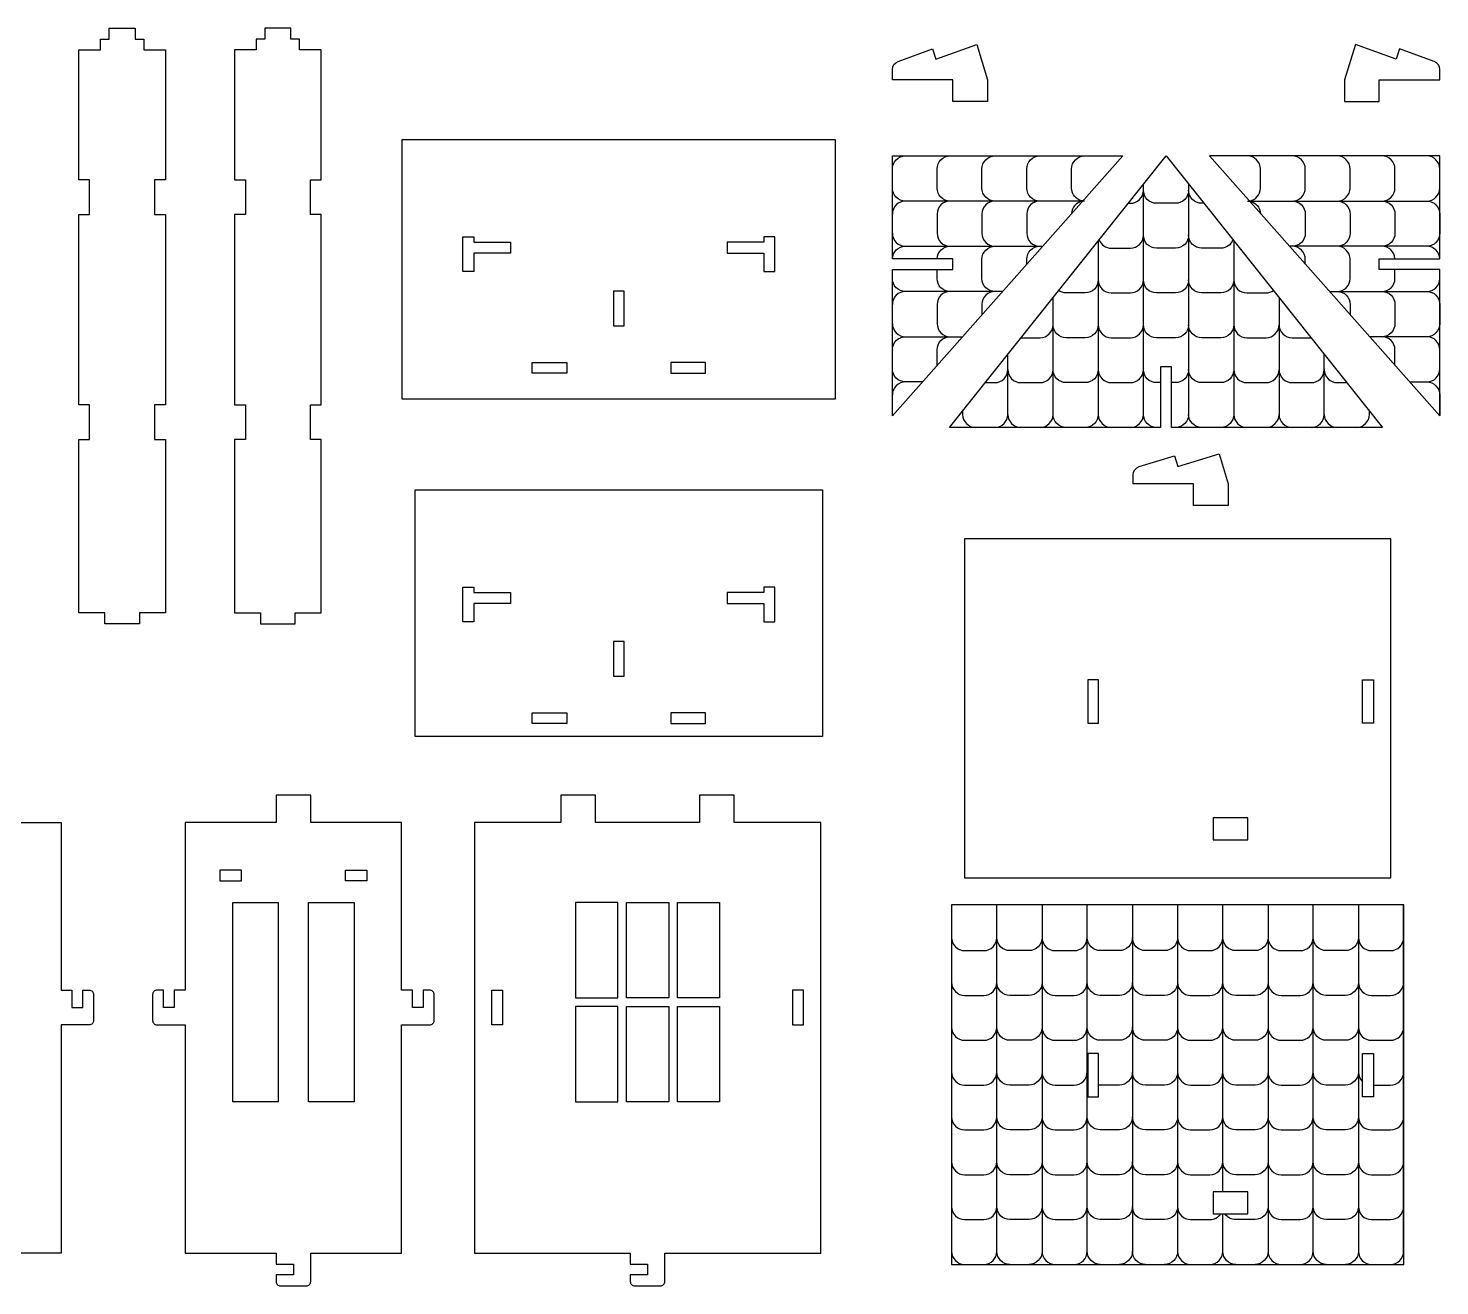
# Model space of a CAD drawing. Extents: x -1687 to 2955, y 205 to 4115.
# Drawn here: x 1379 to 2943, y 205 to 1599 of the extents above; entities that cross this region are included whole.
import ezdxf

# ---------------------------------------------------------------- set-up
doc = ezdxf.new("R2010")
doc.units = 0
doc.header["$MEASUREMENT"] = 0
doc.layers.add('LAYER1', color=18, linetype='CONTINUOUS')

msp = doc.modelspace()

# ---------------------------------------------------------------- linework, layer by layer
at = {"layer": 'LAYER1'}
for points in [[(1530.9, 1431), (1518.9, 1431), (1518.9, 1392.6), (1530.9, 1392.6), (1530.9, 1181.4), (1518.9, 1181.4), (1518.9, 1143), (1530.9, 1143), (1530.9, 951), (1502.1, 951), (1502.1, 939), (1463.7, 939), (1463.7, 951), (1434.9, 951), (1434.9, 1143), (1446.9, 1143), (1446.9, 1181.4), (1434.9, 1181.4), (1434.9, 1392.6), (1446.9, 1392.6), (1446.9, 1431), (1434.9, 1431), (1434.9, 1575), (1458.9, 1575), (1458.9, 1587), (1468.5, 1587), (1468.5, 1599), (1497.3, 1599), (1497.3, 1587), (1506.9, 1587), (1506.9, 1575), (1530.9, 1575)], [(1607.7, 1431), (1619.7, 1431), (1619.7, 1392.6), (1607.7, 1392.6), (1607.7, 1181.4), (1619.7, 1181.4), (1619.7, 1143), (1607.7, 1143), (1607.7, 951), (1636.5, 951), (1636.5, 939), (1674.9, 939), (1674.9, 951), (1703.7, 951), (1703.7, 1143), (1691.7, 1143), (1691.7, 1181.4), (1703.7, 1181.4), (1703.7, 1392.6), (1691.7, 1392.6), (1691.7, 1431), (1703.7, 1431), (1703.7, 1575), (1679.7, 1575), (1679.7, 1587), (1670.1, 1587), (1670.1, 1599), (1641.3, 1599), (1641.3, 1587), (1631.7, 1587), (1631.7, 1575), (1607.7, 1575)], [(1793.5, 1475.7), (2273.5, 1475.7), (2273.5, 1187.7), (1793.5, 1187.7)], [(2336.7, 1331.4), (2403.9, 1331.4), (2403.9, 1343.4), (2336.7, 1343.4), (2336.7, 1457.4), (2592.1, 1457.4), (2336.7, 1169.4)], [(2400.1, 1156.5), (2640.1, 1457.4), (2880.1, 1156.5), (2646.1, 1156.5), (2646.1, 1223.7), (2634.1, 1223.7), (2634.1, 1156.5)], [(2943.5, 1331.4), (2876.3, 1331.4), (2876.3, 1343.4), (2943.5, 1343.4), (2943.5, 1457.4), (2688.1, 1457.4), (2943.5, 1169.4)], [(1872.7, 1361.7), (1913.4, 1361.7), (1913.4, 1349.7), (1872.7, 1349.7), (1872.7, 1329.3), (1860.7, 1329.3), (1860.7, 1367.7), (1872.7, 1367.7)], [(2194.3, 1361.7), (2153.7, 1361.7), (2153.7, 1349.7), (2194.3, 1349.7), (2194.3, 1329.3), (2206.3, 1329.3), (2206.3, 1367.7), (2194.3, 1367.7)], [(2039.5, 1307.5), (2027.5, 1307.5), (2027.5, 1269.1), (2039.5, 1269.1)], [(1937.5, 1216.5), (1937.5, 1228.5), (1975.9, 1228.5), (1975.9, 1216.5)], [(2129.5, 1216.5), (2129.5, 1228.5), (2091.1, 1228.5), (2091.1, 1216.5)], [(1807.9, 1087.5), (2259.1, 1087.5), (2259.1, 813.9), (1807.9, 813.9)], [(2889.2, 1032.9), (2416.8, 1032.9), (2416.8, 657.5), (2889.2, 657.5)], [(1872.7, 973.5), (1913.4, 973.5), (1913.4, 961.5), (1872.7, 961.5), (1872.7, 941.1), (1860.7, 941.1), (1860.7, 979.5), (1872.7, 979.5)], [(2194.3, 973.5), (2153.7, 973.5), (2153.7, 961.5), (2194.3, 961.5), (2194.3, 941.1), (2206.3, 941.1), (2206.3, 979.5), (2194.3, 979.5)], [(2039.5, 919.3), (2027.5, 919.3), (2027.5, 880.9), (2039.5, 880.9)], [(2565.2, 876.7), (2553.2, 876.7), (2553.2, 828.7), (2565.2, 828.7)], [(2858, 876.7), (2870, 876.7), (2870, 828.7), (2858, 828.7)], [(1937.5, 828.3), (1937.5, 840.3), (1975.9, 840.3), (1975.9, 828.3)], [(2129.5, 828.3), (2129.5, 840.3), (2091.1, 840.3), (2091.1, 828.3)], [(2692.4, 699.3), (2730.8, 699.3), (2730.8, 723.7), (2692.4, 723.7)], [(1591.2, 654), (1615.2, 654), (1615.2, 666), (1591.2, 666)], [(1754.4, 654), (1730.4, 654), (1730.4, 666), (1754.4, 666)], [(1656, 409.2), (1605.6, 409.2), (1605.6, 630), (1656, 630)], [(1740, 409.2), (1689.6, 409.2), (1689.6, 630), (1740, 630)], [(2032.4, 630), (1985.6, 630), (1985.6, 524.4), (2032.4, 524.4)], [(2088.8, 524.4), (2042, 524.4), (2042, 630), (2088.8, 630)], [(2098.4, 630), (2145.2, 630), (2145.2, 524.4), (2098.4, 524.4)], [(2402.4, 228.9), (2903.6, 228.9), (2903.6, 627.3), (2402.4, 627.3)], [(1892.6, 532.8), (1904.6, 532.8), (1904.6, 494.4), (1892.6, 494.4)], [(2238.2, 532.8), (2226.2, 532.8), (2226.2, 494.4), (2238.2, 494.4)], [(2032.4, 514.8), (1985.6, 514.8), (1985.6, 409.2), (2032.4, 409.2)], [(2088.8, 409.2), (2042, 409.2), (2042, 514.8), (2088.8, 514.8)], [(2098.4, 514.8), (2145.2, 514.8), (2145.2, 409.2), (2098.4, 409.2)], [(2565.2, 462.5), (2553.2, 462.5), (2553.2, 414.5), (2565.2, 414.5)], [(2858, 462.5), (2870, 462.5), (2870, 414.5), (2858, 414.5)], [(2692.4, 285.1), (2730.8, 285.1), (2730.8, 309.5), (2692.4, 309.5)]]:
    msp.add_lwpolyline(points, close=True, dxfattribs=at)
for points in [[(2336.7, 1541.8), (2336.7, 1553.1, -0.315299), (2343, 1562.1), (2381.3, 1576.1), (2384.8, 1564.6), (2430.2, 1581.1), (2442.1, 1541.8), (2442.1, 1517.8), (2403.7, 1517.8), (2403.7, 1541.8)], [(2943.5, 1541.8), (2943.5, 1553.1, 0.315299), (2937.1, 1562.1), (2898.8, 1576.1), (2895.3, 1564.6), (2849.9, 1581.1), (2838, 1541.8), (2838, 1517.8), (2876.4, 1517.8), (2876.4, 1541.8)], [(2603.5, 1094.1), (2603.5, 1103.9, -0.330467), (2610.4, 1113.1), (2649.5, 1124.9), (2653, 1113.4), (2698.9, 1127.4), (2709, 1094.1), (2709, 1070.1), (2670.6, 1070.1), (2670.6, 1094.1)], [(1692, 718.8), (1692, 748.8), (1653.6, 748.8), (1653.6, 718.8), (1552.8, 718.8), (1552.8, 532.8), (1540.8, 532.8), (1540.8, 513.6), (1528.8, 513.6), (1528.8, 532.8), (1521.6, 532.8, 0.414214), (1516.8, 528), (1516.8, 499.2, 0.414214), (1521.6, 494.4), (1552.8, 494.4), (1552.8, 241.2), (1653.6, 241.2), (1653.6, 229.2), (1672.8, 229.2), (1672.8, 217.2), (1653.6, 217.2), (1653.6, 210, 0.414214), (1658.4, 205.2), (1687.2, 205.2, 0.414214), (1692, 210), (1692, 241.2), (1792.8, 241.2), (1792.8, 494.4), (1824, 494.4, 0.414214), (1828.8, 499.2), (1828.8, 528, 0.414214), (1824, 532.8), (1816.8, 532.8), (1816.8, 513.6), (1804.8, 513.6), (1804.8, 532.8), (1792.8, 532.8), (1792.8, 718.8)], [(2123, 718.8), (2007.8, 718.8), (2007.8, 748.8), (1969.4, 748.8), (1969.4, 718.8), (1873.4, 718.8), (1873.4, 241.2), (2046.2, 241.2), (2046.2, 229.2), (2065.4, 229.2), (2065.4, 217.2), (2046.2, 217.2), (2046.2, 210, 0.414214), (2051, 205.2), (2079.8, 205.2, 0.414214), (2084.6, 210), (2084.6, 241.2), (2257.4, 241.2), (2257.4, 718.8), (2161.4, 718.8), (2161.4, 748.8), (2123, 748.8)]]:
    msp.add_lwpolyline(points, format="xyb", close=True, dxfattribs=at)
for points in [[(2336.7, 1443, -0.414214), (2351.1, 1457.4)], [(2400.7, 1407.4, -0.414214), (2386.3, 1421.8), (2386.3, 1443, -0.414214), (2400.7, 1457.4)], [(2450.4, 1407.4, -0.414214), (2436, 1421.8), (2436, 1443, -0.414214), (2450.4, 1457.4)], [(2500.1, 1407.4, -0.414214), (2485.7, 1421.8), (2485.7, 1443, -0.414214), (2500.1, 1457.4)], [(2547.8, 1407.5, -0.373636), (2535.4, 1421.8), (2535.4, 1443, -0.414214), (2549.8, 1457.4)], [(2732.4, 1407.5, 0.373636), (2744.7, 1421.8), (2744.7, 1443, 0.414214), (2730.3, 1457.4)], [(2780, 1407.4, 0.414214), (2794.4, 1421.8), (2794.4, 1443, 0.414214), (2780, 1457.4)], [(2829.7, 1407.4, 0.414214), (2844.1, 1421.8), (2844.1, 1443, 0.414214), (2829.7, 1457.4)], [(2879.4, 1407.4), (2929.1, 1407.4, 0.414214), (2943.5, 1421.8), (2943.5, 1443, 0.414214), (2929.1, 1457.4), (2879.4, 1457.4)], [(2879.4, 1407.4, 0.414214), (2893.8, 1421.8), (2893.8, 1443, 0.414214), (2879.4, 1457.4)], [(2629.4, 1156.5, -0.414214), (2615, 1170.9), (2615, 1426)], [(2665.1, 1426), (2665.1, 1170.9, -0.414214), (2650.7, 1156.5)], [(2549.8, 1407.4), (2351.1, 1407.4, -0.414214), (2336.7, 1421.8)], [(2598.2, 1404.9), (2600.6, 1404.9, 0.414214), (2615, 1419.3)], [(2665.1, 1419.3, -0.414214), (2650.7, 1404.9), (2629.4, 1404.9, -0.414214), (2615, 1419.3)], [(2681.9, 1404.9), (2679.5, 1404.9, -0.414214), (2665.1, 1419.3)], [(2351.1, 1407.4, 0.414214), (2336.7, 1393)], [(2400.7, 1407.4, 0.414214), (2386.3, 1393), (2386.3, 1371.7, 0.414214), (2400.7, 1357.3)], [(2450.4, 1407.4, 0.414214), (2436, 1393), (2436, 1371.7, 0.414214), (2450.4, 1357.3)], [(2500.1, 1407.4, 0.414214), (2485.7, 1393), (2485.7, 1371.7, 0.414214), (2500.1, 1357.3)], [(2547.5, 1407.2, 0.356207), (2535.4, 1393.5)], [(2732.6, 1407.2, -0.356207), (2744.7, 1393.5)], [(2780, 1407.4, -0.414214), (2794.4, 1393), (2794.4, 1371.7, -0.414214), (2780, 1357.3)], [(2829.7, 1407.4, -0.414214), (2844.1, 1393), (2844.1, 1371.7, -0.414214), (2829.7, 1357.3)], [(2879.4, 1407.4), (2929.1, 1407.4, -0.414214), (2943.5, 1393), (2943.5, 1371.7, -0.414214), (2929.1, 1357.3), (2879.4, 1357.3)], [(2879.4, 1407.4, -0.414214), (2893.8, 1393), (2893.8, 1371.7, -0.414214), (2879.4, 1357.3)], [(2336.7, 1371.7, 0.414214), (2351.1, 1357.3)], [(2564.9, 1363.2), (2564.9, 1170.9, -0.414214), (2550.5, 1156.5)], [(2565.9, 1364.4, 0.309756), (2579.3, 1355.2), (2600.6, 1355.2, 0.414214), (2615, 1369.6)], [(2665.1, 1369.6, -0.414214), (2650.7, 1355.2), (2629.4, 1355.2, -0.414214), (2615, 1369.6)], [(2714.2, 1364.4, -0.309756), (2700.8, 1355.2), (2679.5, 1355.2, -0.414214), (2665.1, 1369.6)], [(2715.2, 1363.2), (2715.2, 1170.9, 0.414214), (2729.6, 1156.5)], [(2336.7, 1343.4, -0.402258), (2351.1, 1357.3), (2503.2, 1357.3)], [(2386.3, 1343.4, -0.402258), (2400.7, 1357.3)], [(2450.4, 1307.2, -0.414214), (2436, 1321.6), (2436, 1342.9, -0.414214), (2450.4, 1357.3)], [(2485.7, 1337.5), (2485.7, 1342.9, -0.414214), (2500.1, 1357.3)], [(2794.4, 1337.5), (2794.4, 1342.9, 0.414214), (2780, 1357.3)], [(2829.7, 1307.2, 0.414214), (2844.1, 1321.6), (2844.1, 1342.9, 0.414214), (2829.7, 1357.3)], [(2943.4, 1343.4, 0.402258), (2929.1, 1357.3), (2879.4, 1357.3)], [(2893.8, 1343.4, 0.402258), (2879.4, 1357.3)], [(2400.7, 1307.2, -0.414214), (2386.3, 1321.6), (2386.3, 1331.4)], [(2879.4, 1307.2), (2929.1, 1307.2, 0.414214), (2943.5, 1321.6), (2943.5, 1331.4)], [(2879.4, 1307.2, 0.414214), (2893.8, 1321.6), (2893.8, 1331.4)], [(2458.8, 1307.2), (2351.1, 1307.2, -0.414214), (2336.7, 1321.6)], [(2564.9, 1320, -0.414214), (2550.5, 1305.6), (2529.2, 1305.6, -0.153351), (2521, 1308.2)], [(2564.9, 1320, 0.414214), (2579.3, 1305.6), (2600.6, 1305.6, 0.414214), (2615, 1320)], [(2665.1, 1320, -0.414214), (2650.7, 1305.6), (2629.4, 1305.6, -0.414214), (2615, 1320)], [(2715.2, 1320, -0.414214), (2700.8, 1305.6), (2679.5, 1305.6, -0.414214), (2665.1, 1320)], [(2715.2, 1320, 0.414214), (2729.6, 1305.6), (2750.9, 1305.6, 0.153351), (2759.1, 1308.2)], [(2351.1, 1307.2, 0.414214), (2336.7, 1292.8)], [(2400.7, 1307.2, 0.414214), (2386.3, 1292.8), (2386.3, 1271.5, 0.414214), (2400.7, 1257.1)], [(2450.4, 1307.2, 0.414214), (2436, 1292.8), (2436, 1281.5)], [(2529.2, 1156.5, -0.414214), (2514.8, 1170.9), (2514.8, 1300.4)], [(2765.3, 1300.4), (2765.3, 1170.9, 0.414214), (2779.7, 1156.5)], [(2829.7, 1307.2, -0.414214), (2844.1, 1292.8), (2844.1, 1281.5)], [(2879.4, 1307.2), (2929.1, 1307.2, -0.414214), (2943.5, 1292.8), (2943.5, 1271.5, -0.414214), (2929.1, 1257.1), (2879.4, 1257.1)], [(2879.4, 1307.2, -0.414214), (2893.8, 1292.8), (2893.8, 1271.5, -0.414214), (2879.4, 1257.1)], [(2336.7, 1271.5, 0.414214), (2351.1, 1257.1), (2414.4, 1257.1)], [(2479.3, 1255.9), (2500.4, 1255.9, 0.414214), (2514.8, 1270.3)], [(2564.9, 1270.3, -0.414214), (2550.5, 1255.9), (2529.2, 1255.9, -0.414214), (2514.8, 1270.3)], [(2564.9, 1270.3, 0.414214), (2579.3, 1255.9), (2600.6, 1255.9, 0.414214), (2615, 1270.3)], [(2665.1, 1270.3, -0.414214), (2650.7, 1255.9), (2629.4, 1255.9, -0.414214), (2615, 1270.3)], [(2715.2, 1270.3, -0.414214), (2700.8, 1255.9), (2679.5, 1255.9, -0.414214), (2665.1, 1270.3)], [(2715.2, 1270.3, 0.414214), (2729.6, 1255.9), (2750.9, 1255.9, 0.414214), (2765.3, 1270.3)], [(2765.3, 1270.3, 0.414214), (2779.7, 1255.9), (2800.8, 1255.9)], [(2336.7, 1242.7, -0.414214), (2351.1, 1257.1)], [(2386.3, 1225.5), (2386.3, 1242.7, -0.414214), (2400.7, 1257.1)], [(2893.8, 1225.5), (2893.8, 1242.7, 0.414214), (2879.4, 1257.1), (2865.8, 1257.1)], [(2910.2, 1207), (2929.1, 1207, 0.414214), (2943.5, 1221.4), (2943.5, 1242.7, 0.414214), (2929.1, 1257.1), (2879.4, 1257.1)], [(2450.3, 1156.5, 0.414214), (2464.7, 1170.9), (2464.7, 1237.6)], [(2801, 1156.5, 0.414214), (2815.4, 1170.9), (2815.4, 1237.6)], [(2351.1, 1207, -0.414214), (2336.7, 1221.4)], [(2439.7, 1206.2), (2450.3, 1206.2, 0.414214), (2464.7, 1220.6)], [(2464.7, 1220.6, 0.414214), (2479.1, 1206.2), (2500.4, 1206.2, 0.414214), (2514.8, 1220.6)], [(2564.9, 1220.6, -0.414214), (2550.5, 1206.2), (2529.2, 1206.2, -0.414214), (2514.8, 1220.6)], [(2564.9, 1220.6, 0.414214), (2579.3, 1206.2), (2600.6, 1206.2, 0.414214), (2615, 1220.6)], [(2634.1, 1206.2), (2629.4, 1206.2, -0.414214), (2615, 1220.6)], [(2665.1, 1220.6, -0.414214), (2650.7, 1206.2), (2646.1, 1206.2)], [(2715.2, 1220.6, -0.414214), (2700.8, 1206.2), (2679.5, 1206.2, -0.414214), (2665.1, 1220.6)], [(2715.2, 1220.6, 0.414214), (2729.6, 1206.2), (2750.9, 1206.2, 0.414214), (2765.3, 1220.6)], [(2765.3, 1220.6, 0.414214), (2779.7, 1206.2), (2801, 1206.2, 0.414214), (2815.4, 1220.6)], [(2815.4, 1220.6, 0.414214), (2829.8, 1206.2), (2840.4, 1206.2)], [(2369.9, 1207), (2351.1, 1207, 0.414214), (2336.7, 1192.6)], [(2910.2, 1207), (2929.1, 1207, -0.414214), (2943.5, 1192.6), (2943.5, 1171.3, -0.029842), (2943.4, 1169.6)], [(2414.6, 1174.8), (2414.6, 1170.9, 0.414214), (2429, 1156.5)], [(2851.1, 1156.5, 0.414214), (2865.5, 1170.9), (2865.5, 1174.8)], [(2336.7, 1171.3, 0.029842), (2336.8, 1169.6)], [(2464.7, 1170.9, 0.414214), (2479.1, 1156.5)], [(2500.4, 1156.5, 0.414214), (2514.8, 1170.9)], [(2564.9, 1170.9, 0.414214), (2579.3, 1156.5)], [(2600.6, 1156.5, 0.414214), (2615, 1170.9)], [(2679.5, 1156.5, -0.414214), (2665.1, 1170.9)], [(2715.2, 1170.9, -0.414214), (2700.8, 1156.5)], [(2750.9, 1156.5, 0.414214), (2765.3, 1170.9)], [(2815.4, 1170.9, 0.414214), (2829.8, 1156.5)], [(1314.6, 718.8), (1415.4, 718.8), (1415.4, 532.8), (1427.4, 532.8), (1427.4, 513.6), (1439.4, 513.6), (1439.4, 532.8), (1446.6, 532.8, -0.414214), (1451.4, 528), (1451.4, 499.2, -0.414214), (1446.6, 494.4), (1415.4, 494.4), (1415.4, 241.2), (1314.6, 241.2)], [(2502.6, 491.7, -0.414214), (2488.2, 477.3), (2466.9, 477.3, -0.414214), (2452.5, 491.7), (2452.5, 627.3)], [(2502.6, 627.3), (2502.6, 491.7, 0.414214), (2517, 477.3), (2538.3, 477.3, 0.414214), (2552.7, 491.7), (2552.7, 627.3)], [(2602.8, 627.3), (2602.8, 491.7, -0.414214), (2588.4, 477.3), (2567.1, 477.3, -0.414214), (2552.7, 491.7)], [(2652.9, 627.3), (2652.9, 491.7, -0.414214), (2638.5, 477.3), (2617.2, 477.3, -0.414214), (2602.8, 491.7)], [(2753.1, 491.7, -0.414214), (2738.7, 477.3), (2717.4, 477.3, -0.414214), (2703, 491.7), (2703, 627.3)], [(2753.1, 627.3), (2753.1, 491.7, 0.414214), (2767.5, 477.3), (2788.8, 477.3, 0.414214), (2803.2, 491.7), (2803.2, 627.3)], [(2853.3, 627.3), (2853.3, 491.7, -0.414214), (2838.9, 477.3), (2817.6, 477.3, -0.414214), (2803.2, 491.7)], [(2853.3, 491.7, 0.414214), (2867.7, 477.3), (2889, 477.3, 0.414214), (2903.4, 491.7), (2903.4, 627.3)], [(2402.4, 591.1, 0.414214), (2416.8, 576.7), (2438.1, 576.7, 0.414214), (2452.5, 591.1)], [(2502.6, 591.1, -0.414214), (2488.2, 576.7), (2466.9, 576.7, -0.414214), (2452.5, 591.1)], [(2502.6, 591.1, 0.414214), (2517, 576.7), (2538.3, 576.7, 0.414214), (2552.7, 591.1)], [(2602.8, 591.1, -0.414214), (2588.4, 576.7), (2567.1, 576.7, -0.414214), (2552.7, 591.1)], [(2652.9, 591.1, -0.414214), (2638.5, 576.7), (2617.2, 576.7, -0.414214), (2602.8, 591.1)], [(2652.9, 591.1, 0.414214), (2667.3, 576.7), (2688.6, 576.7, 0.414214), (2703, 591.1)], [(2753.1, 591.1, -0.414214), (2738.7, 576.7), (2717.4, 576.7, -0.414214), (2703, 591.1)], [(2753.1, 591.1, 0.414214), (2767.5, 576.7), (2788.8, 576.7, 0.414214), (2803.2, 591.1)], [(2853.3, 591.1, -0.414214), (2838.9, 576.7), (2817.6, 576.7, -0.414214), (2803.2, 591.1)], [(2853.3, 591.1, 0.414214), (2867.7, 576.7), (2889, 576.7, 0.414214), (2903.4, 591.1)], [(2402.4, 541.4, 0.414214), (2416.8, 527), (2438.1, 527, 0.414214), (2452.5, 541.4)], [(2502.6, 541.4, -0.414214), (2488.2, 527), (2466.9, 527, -0.414214), (2452.5, 541.4)], [(2502.6, 541.4, 0.414214), (2517, 527), (2538.3, 527, 0.414214), (2552.7, 541.4)], [(2602.8, 541.4, -0.414214), (2588.4, 527), (2567.1, 527, -0.414214), (2552.7, 541.4)], [(2652.9, 541.4, -0.414214), (2638.5, 527), (2617.2, 527, -0.414214), (2602.8, 541.4)], [(2652.9, 541.4, 0.414214), (2667.3, 527), (2688.6, 527, 0.414214), (2703, 541.4)], [(2753.1, 541.4, -0.414214), (2738.7, 527), (2717.4, 527, -0.414214), (2703, 541.4)], [(2753.1, 541.4, 0.414214), (2767.5, 527), (2788.8, 527, 0.414214), (2803.2, 541.4)], [(2853.3, 541.4, -0.414214), (2838.9, 527), (2817.6, 527, -0.414214), (2803.2, 541.4)], [(2853.3, 541.4, 0.414214), (2867.7, 527), (2889, 527, 0.414214), (2903.4, 541.4)], [(2402.4, 491.7, 0.414214), (2416.8, 477.3), (2438.1, 477.3, 0.414214), (2452.5, 491.7)], [(2438.1, 228.9, 0.414214), (2452.5, 243.3), (2452.5, 491.4)], [(2502.6, 491.4), (2502.6, 243.3, 0.414214), (2517, 228.9)], [(2538.3, 228.9, 0.414214), (2552.7, 243.3), (2552.7, 491.4)], [(2602.8, 491.4), (2602.8, 243.3, -0.414214), (2588.4, 228.9)], [(2652.9, 491.7, 0.414214), (2667.3, 477.3), (2688.6, 477.3, 0.414214), (2703, 491.7)], [(2652.9, 491.4), (2652.9, 243.3, 0.414214), (2667.3, 228.9)], [(2753.1, 491.4), (2753.1, 243.3, 0.414214), (2767.5, 228.9)], [(2817.6, 228.9, -0.414214), (2803.2, 243.3), (2803.2, 491.4)], [(2853.3, 491.4), (2853.3, 243.3, -0.414214), (2838.9, 228.9)], [(2889, 228.9, 0.414214), (2903.4, 243.3), (2903.4, 491.4)], [(2402.4, 442.1, 0.414214), (2416.8, 427.7), (2438.1, 427.7, 0.414214), (2452.5, 442.1)], [(2502.6, 442.1, -0.414214), (2488.2, 427.7), (2466.9, 427.7, -0.414214), (2452.5, 442.1)], [(2502.6, 442.1, 0.414214), (2517, 427.7), (2538.3, 427.7, 0.414214), (2552.7, 442.1)], [(2553.2, 438.4, -0.064722), (2552.7, 442.1)], [(2602.8, 442.1, -0.414214), (2588.4, 427.7), (2567.1, 427.7, -0.033471), (2565.2, 427.8)], [(2652.9, 442.1, -0.414214), (2638.5, 427.7), (2617.2, 427.7, -0.414214), (2602.8, 442.1)], [(2652.9, 442.1, 0.414214), (2667.3, 427.7), (2688.6, 427.7, 0.414214), (2703, 442.1)], [(2753.1, 442.1, -0.414214), (2738.7, 427.7), (2717.4, 427.7, -0.414214), (2703, 442.1)], [(2753.1, 442.1, 0.414214), (2767.5, 427.7), (2788.8, 427.7, 0.414214), (2803.2, 442.1)], [(2853.3, 442.1, -0.414214), (2838.9, 427.7), (2817.6, 427.7, -0.414214), (2803.2, 442.1)], [(2853.3, 442.1, 0.211181), (2858, 431.4)], [(2870, 427.7), (2889, 427.7, 0.414214), (2903.4, 442.1)], [(2402.4, 392.4, 0.414214), (2416.8, 378), (2438.1, 378, 0.414214), (2452.5, 392.4)], [(2502.6, 392.4, -0.414214), (2488.2, 378), (2466.9, 378, -0.414214), (2452.5, 392.4)], [(2502.6, 392.4, 0.414214), (2517, 378), (2538.3, 378, 0.414214), (2552.7, 392.4)], [(2602.8, 392.4, -0.414214), (2588.4, 378), (2567.1, 378, -0.414214), (2552.7, 392.4)], [(2652.9, 392.4, -0.414214), (2638.5, 378), (2617.2, 378, -0.414214), (2602.8, 392.4)], [(2652.9, 392.4, 0.414214), (2667.3, 378), (2688.6, 378, 0.414214), (2703, 392.4)], [(2753.1, 392.4, -0.414214), (2738.7, 378), (2717.4, 378, -0.414214), (2703, 392.4)], [(2753.1, 392.4, 0.414214), (2767.5, 378), (2788.8, 378, 0.414214), (2803.2, 392.4)], [(2853.3, 392.4, -0.414214), (2838.9, 378), (2817.6, 378, -0.414214), (2803.2, 392.4)], [(2853.3, 392.4, 0.414214), (2867.7, 378), (2889, 378, 0.414214), (2903.4, 392.4)], [(2402.4, 342.7, 0.414214), (2416.8, 328.3), (2438.1, 328.3, 0.414214), (2452.5, 342.7)], [(2502.6, 342.7, -0.414214), (2488.2, 328.3), (2466.9, 328.3, -0.414214), (2452.5, 342.7)], [(2502.6, 342.7, 0.414214), (2517, 328.3), (2538.3, 328.3, 0.414214), (2552.7, 342.7)], [(2602.8, 342.7, -0.414214), (2588.4, 328.3), (2567.1, 328.3, -0.414214), (2552.7, 342.7)], [(2652.9, 342.7, -0.414214), (2638.5, 328.3), (2617.2, 328.3, -0.414214), (2602.8, 342.7)], [(2652.9, 342.7, 0.414214), (2667.3, 328.3), (2688.6, 328.3, 0.414214), (2703, 342.7)], [(2753.1, 342.7, -0.414214), (2738.7, 328.3), (2717.4, 328.3, -0.414214), (2703, 342.7)], [(2753.1, 342.7, 0.414214), (2767.5, 328.3), (2788.8, 328.3, 0.414214), (2803.2, 342.7)], [(2853.3, 342.7, -0.414214), (2838.9, 328.3), (2817.6, 328.3, -0.414214), (2803.2, 342.7)], [(2853.3, 342.7, 0.414214), (2867.7, 328.3), (2889, 328.3, 0.414214), (2903.4, 342.7)], [(2402.4, 293, 0.414214), (2416.8, 278.6), (2438.1, 278.6, 0.414214), (2452.5, 293)], [(2502.6, 293, -0.414214), (2488.2, 278.6), (2466.9, 278.6, -0.414214), (2452.5, 293)], [(2502.6, 293, 0.414214), (2517, 278.6), (2538.3, 278.6, 0.414214), (2552.7, 293)], [(2602.8, 293, -0.414214), (2588.4, 278.6), (2567.1, 278.6, -0.414214), (2552.7, 293)], [(2652.9, 293, -0.414214), (2638.5, 278.6), (2617.2, 278.6, -0.414214), (2602.8, 293)], [(2652.9, 293, 0.414214), (2667.3, 278.6), (2688.6, 278.6, 0.253048), (2700.6, 285.1)], [(2717.4, 228.9, -0.414214), (2703, 243.3), (2703, 285.1)], [(2753.1, 293, -0.414214), (2738.7, 278.6), (2717.4, 278.6, -0.253048), (2705.3, 285.1)], [(2753.1, 293, 0.414214), (2767.5, 278.6), (2788.8, 278.6, 0.414214), (2803.2, 293)], [(2853.3, 293, -0.414214), (2838.9, 278.6), (2817.6, 278.6, -0.414214), (2803.2, 293)], [(2853.3, 293, 0.414214), (2867.7, 278.6), (2889, 278.6, 0.414214), (2903.4, 293)], [(2402.4, 243.3, 0.414214), (2416.8, 228.9)], [(2466.9, 228.9, -0.414214), (2452.5, 243.3)], [(2502.6, 243.3, -0.414214), (2488.2, 228.9)], [(2567.1, 228.9, -0.414214), (2552.7, 243.3)], [(2617.2, 228.9, -0.414214), (2602.8, 243.3)], [(2652.9, 243.3, -0.414214), (2638.5, 228.9)], [(2688.6, 228.9, 0.414214), (2703, 243.3)], [(2753.1, 243.3, -0.414214), (2738.7, 228.9)], [(2788.8, 228.9, 0.414214), (2803.2, 243.3)], [(2853.3, 243.3, 0.414214), (2867.7, 228.9)]]:
    msp.add_lwpolyline(points, format="xyb", dxfattribs=at)
for points in [[(2879.4, 1457.4), (2688.1, 1457.4)], [(2730.3, 1407.4), (2879.4, 1407.4)], [(2879.4, 1357.3), (2776.9, 1357.3)], [(2821.3, 1307.2), (2879.4, 1307.2)], [(2703, 309.5), (2703, 491.4)]]:
    msp.add_lwpolyline(points, dxfattribs=at)

doc.saveas('drawing.dxf')
